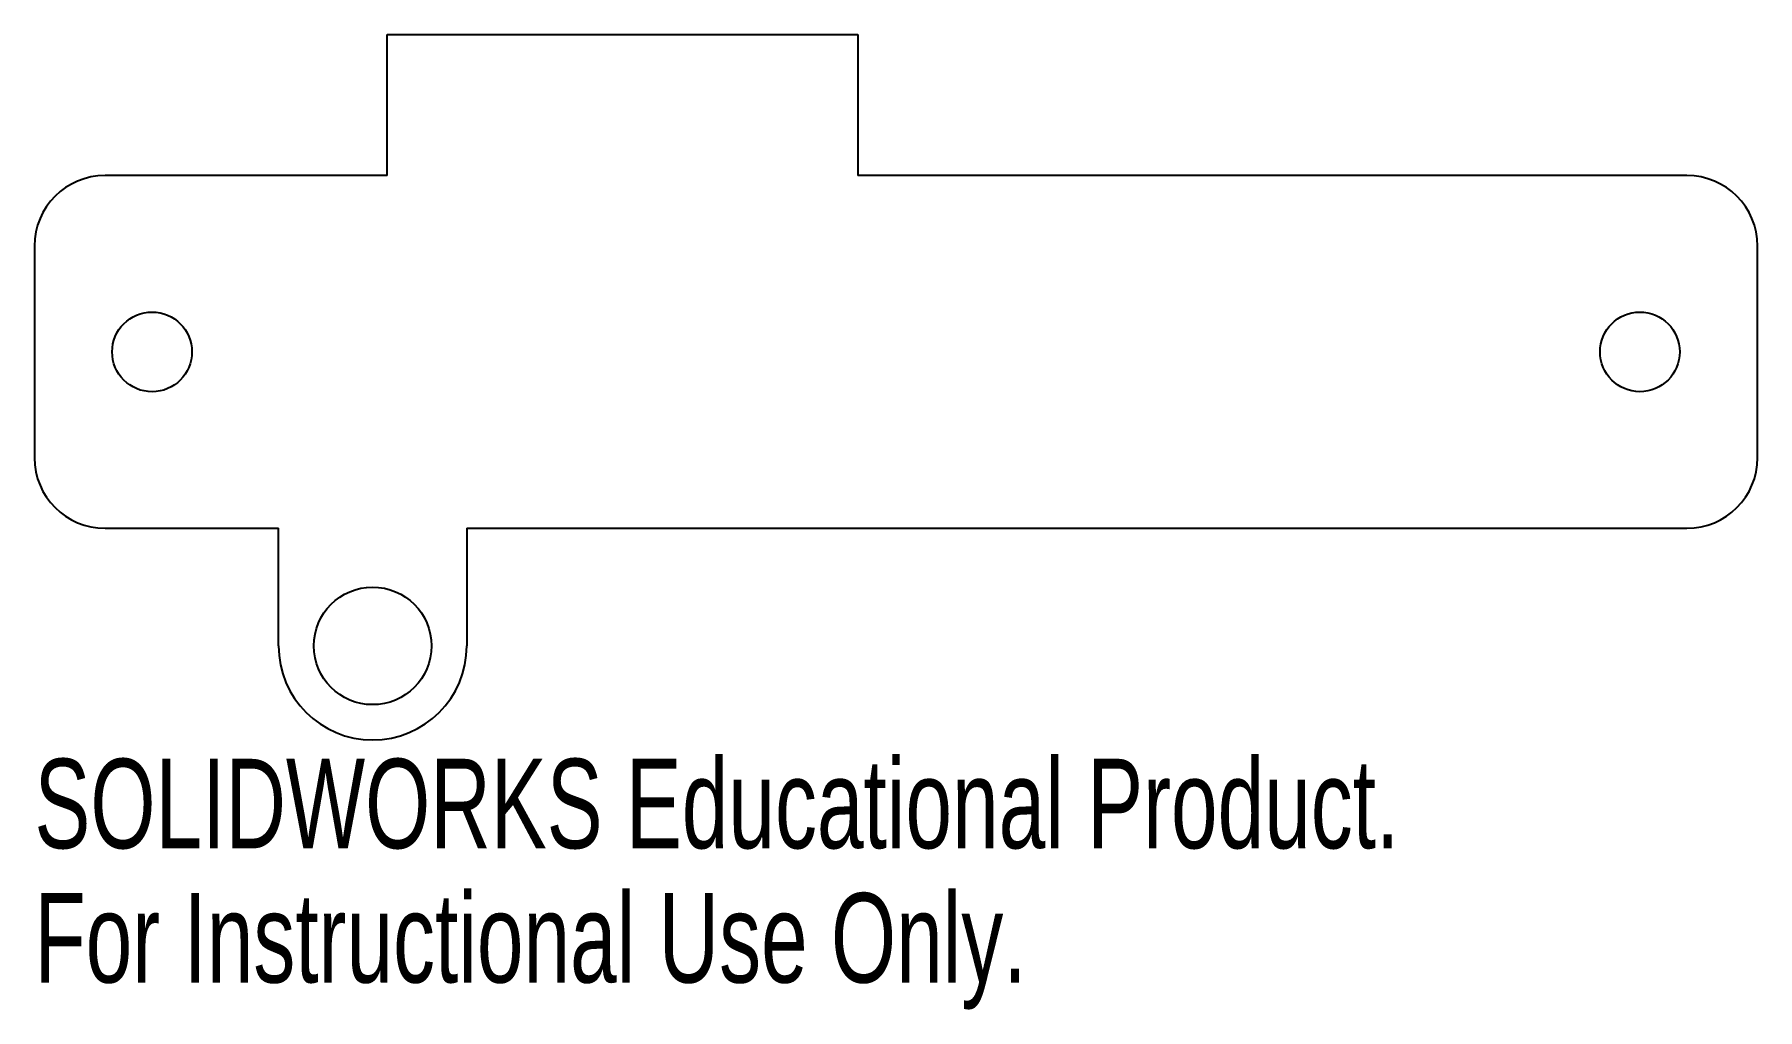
# Model space of a CAD drawing. Header units: inches. Extents: x 2.12 to 5.78, y 7.6 to 9.68.
import ezdxf

# ---------------------------------------------------------------- set-up
doc = ezdxf.new("R2010")
doc.units = ezdxf.units.IN
doc.header["$MEASUREMENT"] = 0
doc.styles.add('SLDTEXTSTYLE0', font='TXT', dxfattribs={"width": 0.7})

msp = doc.modelspace()

# ---------------------------------------------------------------- linework, layer by layer
at = {"color": 7, "linetype": 'Continuous', "lineweight": 25}
for p, q in [((2.8717, 9.675), (3.8717, 9.675)), ((2.8717, 9.375), (2.8717, 9.675)), ((3.8717, 9.675), (3.8717, 9.375)), ((2.8717, 9.375), (2.2717, 9.375)), ((5.634, 9.375), (3.8717, 9.375)), ((2.1217, 9.225), (2.1217, 8.775)), ((5.784, 8.775), (5.784, 9.225)), ((2.2717, 8.625), (2.6405, 8.625)), ((2.6405, 8.375), (2.6405, 8.625)), ((3.0405, 8.625), (3.0405, 8.375)), ((3.0405, 8.625), (5.634, 8.625))]:
    msp.add_line(p, q, dxfattribs=at)
for centre, radius in [((2.3717, 9), 0.0848), ((5.534, 9), 0.0847), ((2.8405, 8.375), 0.125)]:
    msp.add_circle(centre, radius, dxfattribs=at)
for centre, radius, start, end in [((2.2717, 9.225), 0.15, 90, 180), ((5.634, 9.225), 0.15, 0, 90), ((2.2717, 8.775), 0.15, 180, 270), ((5.634, 8.775), 0.15, 270, 0), ((2.8405, 8.375), 0.2, 180, 0)]:
    msp.add_arc(centre, radius, start, end, dxfattribs=at)

# ---------------------------------------------------------------- texts
at = {"color": 7, "linetype": 'Continuous', "char_height": 0.1903, "attachment_point": 1, "style": 'SLDTEXTSTYLE0'}
for s, insert in [('SOLIDWORKS Educational Product.', (2.1217, 8.1349)), ('For Instructional Use Only.', (2.1217, 7.8494))]:
    msp.add_mtext(s, dxfattribs=dict(at, insert=insert))

doc.saveas('drawing.dxf')
